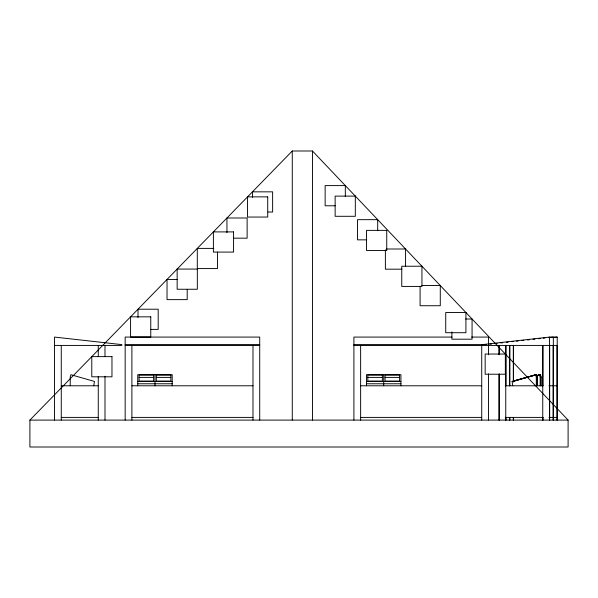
<?xml version="1.0" encoding="UTF-8"?>
<svg xmlns="http://www.w3.org/2000/svg" width="598" height="598" viewBox="0 0 598 598"><rect width="100%" height="100%" fill="white"/><g stroke="black" fill="none" stroke-linecap="round" stroke-linejoin="round"><path stroke-width="0.9" d="M29.9 420.095L292.273 150.995L312.455 150.995L568.1 420.095L568.1 447.005L29.9 447.005L29.9 420.095L568.1 420.095M512.763 385.785L512.097 381.434L535.636 374.707L536.623 374.707L537.288 377.039L537.288 385.785M534.799 375.081L513.428 381.068L514.34 381.068M512.591 381.434L536.129 374.707L536.795 377.039L536.795 385.785M513.959 381.188L536.623 374.707M536.503 375.581L540.495 374.707L541.16 377.039L541.16 385.785M536.511 375.708L539.994 374.707L540.659 377.039L540.659 385.785M536.541 375.828L540.495 374.707M557.209 420.095L557.209 337.078L549.472 337.078L482.22 344.612L482.22 345.42M489.777 344.201L491.616 343.992M495.301 343.581L497.147 343.372M500.832 342.96L502.671 342.751M506.357 342.34L508.203 342.138M511.888 341.72L513.727 341.518M516.493 341.204L518.331 341.002M522.017 340.583L523.863 340.382M527.548 339.97L529.387 339.761M533.072 339.35L534.918 339.141M538.604 338.73L540.442 338.52M543.208 338.214L545.047 338.005M548.732 337.593L553.337 337.078L553.337 420.095M552.604 337.593L557.209 337.078M335.231 205.779L325.14 205.779L325.14 185.597L345.323 185.597L345.323 196.6M268.046 212.021L272.628 212.021L272.628 191.838L252.446 191.838L252.446 197.347M233.37 238.176L247.131 238.176L247.131 217.993L226.948 217.993L226.948 232.667M366.686 239.85L357.514 239.85L357.514 219.668L377.697 219.668L377.697 230.679M213.822 248.394L197.303 248.394L197.303 268.577L217.485 268.577L217.485 252.064M386.293 249L405.564 249L405.564 266.431M401.893 269.182L385.381 269.182L385.381 249.919M177.12 279.445L167.029 279.445L167.029 299.628L187.211 299.628L187.211 289.537M421.926 285.545L440.278 285.545L440.278 305.728L420.095 305.728L420.095 286.464M465.648 319.011L472.069 319.011L472.069 339.193L451.886 339.193L451.886 331.853M150.853 329.393L158.193 329.393L158.193 309.211L138.011 309.211L138.011 317.471M452.013 337.078L353.904 337.078L353.904 420.095M471.635 337.078L488.454 337.078L488.454 344.493M125.169 344.612L259.719 344.612M353.904 344.612L486.585 344.612M54.538 345.42L121.813 345.42L121.813 344.612L54.538 337.078L54.538 420.095M125.169 345.42L259.719 345.42M353.904 345.42L557.209 345.42M534.38 375.081L535.292 375.081M538.245 375.081L539.164 375.081M535.636 374.707L536.301 377.039L537.288 377.039M539.501 374.707L540.166 377.039L541.16 377.039M139.095 377.405L153.626 377.405M156.317 377.405L170.849 377.405M367.83 377.405L382.361 377.405M385.052 377.405L399.584 377.405M137.749 381.434L172.194 381.434M366.484 381.434L400.929 381.434M512.097 381.434L513.084 381.434M137.749 383.767L172.194 383.767M366.484 383.767L400.929 383.767M61.265 385.785L98.266 385.785M131.896 385.785L252.991 385.785M360.631 385.785L481.726 385.785M505.235 385.785L543.089 385.785M548.942 385.785L553.143 385.785M553.531 385.785L557.015 385.785M61.265 417.404L98.266 417.404M131.896 417.404L252.991 417.404M360.631 417.404L481.726 417.404M505.235 417.404L543.089 417.404M548.942 417.404L553.143 417.404M553.531 417.404L557.015 417.404M557.015 345.42L557.015 420.095M553.531 345.42L553.531 420.095M553.143 345.42L553.143 420.095M549.667 345.42L549.667 420.095M549.472 337.078L549.472 420.095M542.939 345.42L542.939 385.785M542.939 417.404L542.939 420.095M542.745 345.42L542.745 420.095M540.166 377.039L540.166 385.785M536.301 377.039L536.301 385.785M513.495 345.42L513.495 381.195M513.495 417.404L513.495 420.095M513.308 345.42L513.308 382.115M513.308 417.404L513.308 420.095M509.825 345.42L509.825 385.785M509.825 417.404L509.825 420.095M509.631 345.42L509.631 385.785M509.631 417.404L509.631 420.095M509.436 345.42L509.436 385.785M509.436 417.404L509.436 420.095M505.953 345.42L505.953 385.785M505.953 417.404L505.953 420.095M505.759 345.42L505.759 420.095M499.225 345.42L499.225 354.592M499.225 373.862L499.225 420.095M499.031 345.42L499.031 354.756M499.031 374.355L499.031 420.095M488.454 345.42L488.454 354.756M488.454 373.862L488.454 420.095M481.726 345.42L481.726 420.095M400.929 385.785L400.929 374.707L366.484 374.707L366.484 385.785M383.707 374.707L383.707 385.785M360.631 345.42L360.631 420.095M312.455 150.995L312.455 420.095M292.273 150.995L292.273 420.095M259.719 420.095L259.719 337.078L125.169 337.078L125.169 420.095M252.991 345.42L252.991 420.095M172.194 385.785L172.194 374.707L137.749 374.707L137.749 385.785M154.972 374.707L154.972 385.785M131.896 345.42L131.896 420.095M104.994 345.42L104.994 356.625M104.994 376.224L104.994 420.095M98.266 345.42L98.266 356.43M98.266 376.613L98.266 420.095M93.774 385.785L94.439 381.434L70.893 374.707L70.228 377.039L70.228 385.785M61.265 345.42L61.265 420.095M355.317 196.114L335.134 196.114L335.134 216.297L355.317 216.297L355.317 196.114M267.725 196.869L247.542 196.869L247.542 217.052L267.725 217.052L267.725 196.869M386.742 230.372L366.559 230.372L366.559 250.555L386.742 250.555L386.742 230.372M233.571 231.904L213.389 231.904L213.389 252.087L233.571 252.087L233.571 231.904M421.941 266.237L401.759 266.237L401.759 286.42L421.941 286.42L421.941 266.237M197.333 269.07L177.15 269.07L177.15 289.253L197.333 289.253L197.333 269.07M465.909 312.53L445.727 312.53L445.727 332.712L465.909 332.712L465.909 312.53M150.763 316.835L130.581 316.835L130.581 337.018L150.763 337.018L150.763 316.835M505.347 354.038L485.165 354.038L485.165 374.221L505.347 374.221L505.347 354.038M111.968 356.625L91.786 356.625L91.786 376.807L111.968 376.807L111.968 356.625M153.626 375.081L139.095 375.081L139.095 381.068L153.626 381.068L153.626 375.081M170.849 375.081L156.317 375.081L156.317 381.068L170.849 381.068L170.849 375.081M382.361 375.081L367.83 375.081L367.83 381.068L382.361 381.068L382.361 375.081M399.584 375.081L385.052 375.081L385.052 381.068L399.584 381.068L399.584 375.081"/></g></svg>
